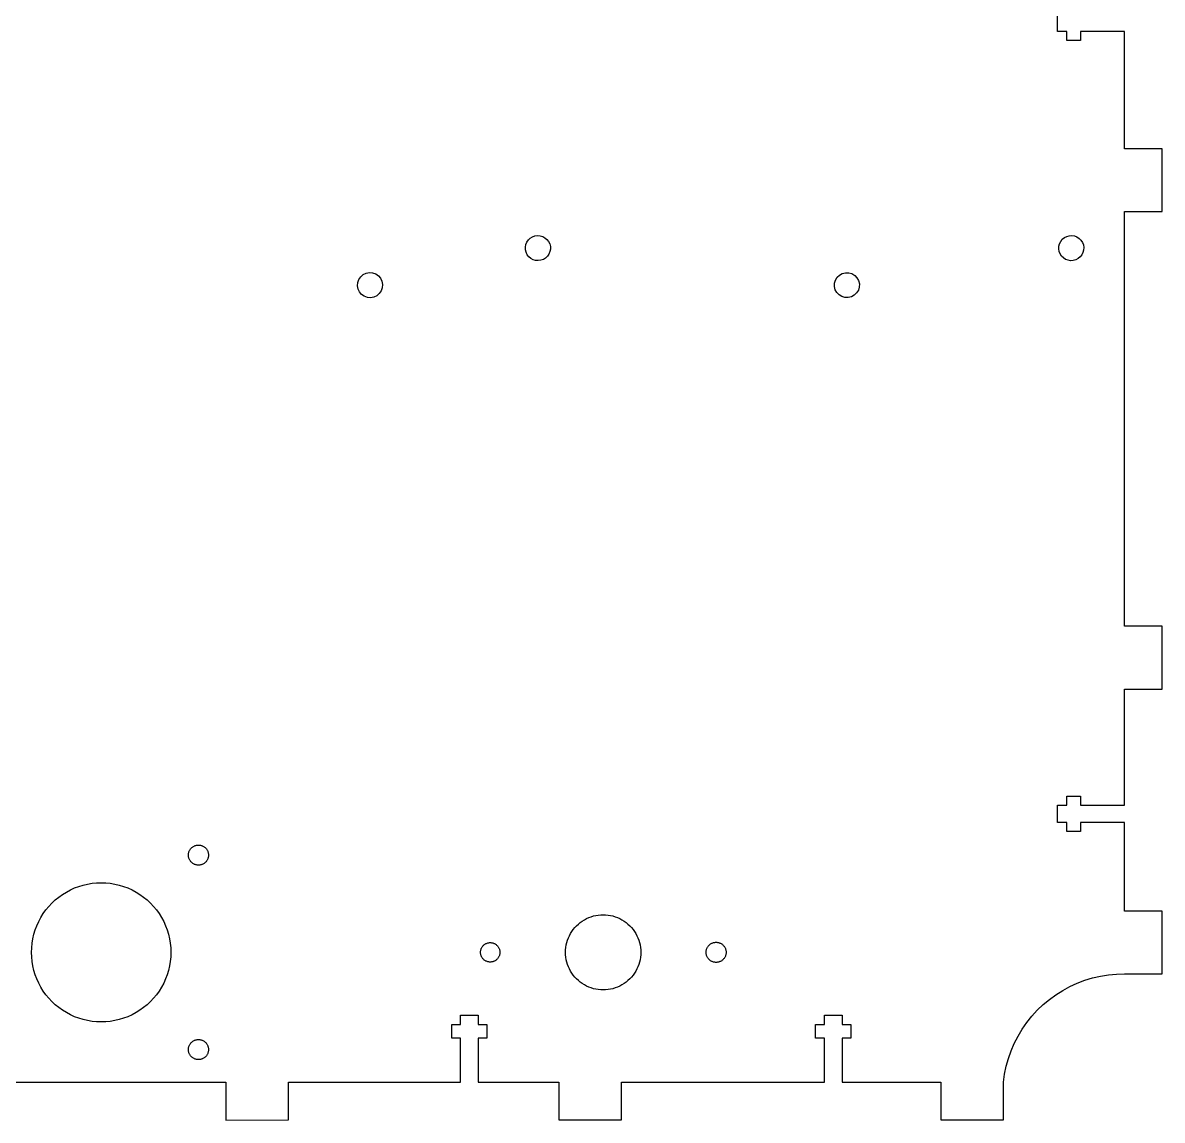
# Model space of a CAD drawing. Header units: metres. Extents: x -1 to 830, y 0 to 1551.
# Drawn here: x 643.7 to 825.3, y 20 to 194.9 of the extents above; entities that cross this region are included whole.
import ezdxf

# ---------------------------------------------------------------- set-up
doc = ezdxf.new("R2010")
doc.units = ezdxf.units.M

msp = doc.modelspace()

# ---------------------------------------------------------------- linework, layer by layer
for p, q in [((808.588, 193.502), (808.586, 196.301)), ((810.088, 193.502), (808.588, 193.502)), ((810.089, 192.102), (810.088, 193.502)), ((819.286, 193.5), (812.289, 193.501)), ((812.289, 193.501), (812.289, 192.102)), ((819.286, 174.804), (819.286, 193.5)), ((812.289, 192.102), (810.089, 192.102)), ((825.286, 174.804), (819.286, 174.804)), ((825.286, 164.804), (825.286, 174.804)), ((819.286, 98.7158), (819.286, 164.804)), ((819.286, 164.804), (825.286, 164.804)), ((723.867, 159.557), (724.026, 159.943)), ((724.026, 159.943), (724.263, 160.289)), ((724.263, 160.289), (724.565, 160.577)), ((724.565, 160.577), (724.921, 160.797)), ((724.921, 160.797), (725.315, 160.937)), ((725.315, 160.937), (725.729, 160.992)), ((725.729, 160.992), (726.146, 160.961)), ((726.146, 160.961), (726.548, 160.843)), ((726.548, 160.843), (726.915, 160.644)), ((726.915, 160.644), (727.233, 160.373)), ((727.233, 160.373), (727.489, 160.042)), ((727.489, 160.042), (727.67, 159.665)), ((808.915, 159.696), (809.104, 160.07)), ((809.104, 160.07), (809.364, 160.396)), ((809.364, 160.396), (809.688, 160.661)), ((809.688, 160.661), (810.06, 160.853)), ((810.06, 160.853), (810.463, 160.963)), ((810.463, 160.963), (810.881, 160.987)), ((810.881, 160.987), (811.294, 160.924)), ((811.294, 160.924), (811.685, 160.775)), ((811.685, 160.775), (812.037, 160.55)), ((812.037, 160.55), (812.334, 160.256)), ((812.334, 160.256), (812.563, 159.906)), ((812.563, 159.906), (812.715, 159.517)), ((723.792, 159.146), (723.867, 159.557)), ((723.804, 158.728), (723.792, 159.146)), ((723.902, 158.321), (723.804, 158.728)), ((724.083, 157.944), (723.902, 158.321)), ((727.546, 158.043), (727.31, 157.697)), ((727.705, 158.43), (727.546, 158.043)), ((727.67, 159.665), (727.769, 159.259)), ((727.78, 158.841), (727.705, 158.43)), ((727.769, 159.259), (727.78, 158.841)), ((808.789, 158.874), (808.81, 159.292)), ((808.857, 158.462), (808.789, 158.874)), ((808.81, 159.292), (808.915, 159.696)), ((809.009, 158.072), (808.857, 158.462)), ((809.238, 157.723), (809.009, 158.072)), ((812.657, 158.282), (812.469, 157.908)), ((812.763, 158.687), (812.657, 158.282)), ((812.715, 159.517), (812.783, 159.104)), ((812.783, 159.104), (812.763, 158.687)), ((724.338, 157.613), (724.083, 157.944)), ((724.657, 157.343), (724.338, 157.613)), ((725.024, 157.144), (724.657, 157.343)), ((725.426, 157.026), (725.024, 157.144)), ((725.843, 156.994), (725.426, 157.026)), ((726.257, 157.05), (725.843, 156.994)), ((726.651, 157.19), (726.257, 157.05)), ((727.007, 157.409), (726.651, 157.19)), ((727.31, 157.697), (727.007, 157.409)), ((809.535, 157.429), (809.238, 157.723)), ((809.888, 157.202), (809.535, 157.429)), ((810.278, 157.055), (809.888, 157.202)), ((810.691, 156.991), (810.278, 157.055)), ((811.109, 157.016), (810.691, 156.991)), ((811.513, 157.126), (811.109, 157.016)), ((811.884, 157.317), (811.513, 157.126)), ((812.208, 157.582), (811.884, 157.317)), ((812.469, 157.908), (812.208, 157.582)), ((697.245, 153.998), (697.541, 154.428)), ((697.541, 154.428), (697.938, 154.767)), ((697.938, 154.767), (698.409, 154.99)), ((698.409, 154.99), (698.923, 155.085)), ((698.923, 155.085), (699.443, 155.044)), ((699.443, 155.044), (699.936, 154.869)), ((699.936, 154.869), (700.365, 154.572)), ((700.365, 154.572), (700.704, 154.176)), ((773.464, 154.337), (773.84, 154.698)), ((773.84, 154.698), (774.297, 154.95)), ((774.297, 154.95), (774.804, 155.075)), ((774.804, 155.075), (775.326, 155.065)), ((775.326, 155.065), (775.827, 154.92)), ((775.827, 154.92), (776.274, 154.65)), ((776.274, 154.65), (776.637, 154.273)), ((697.028, 152.985), (697.07, 153.506)), ((697.123, 152.472), (697.028, 152.985)), ((697.07, 153.506), (697.245, 153.998)), ((700.704, 154.176), (700.929, 153.704)), ((700.981, 152.67), (700.807, 152.178)), ((700.929, 153.704), (701.023, 153.19)), ((701.023, 153.19), (700.981, 152.67)), ((773.038, 152.866), (773.049, 153.388)), ((773.163, 152.359), (773.038, 152.866)), ((773.049, 153.388), (773.193, 153.89)), ((773.193, 153.89), (773.464, 154.337)), ((776.637, 154.273), (776.889, 153.816)), ((777.003, 152.787), (776.858, 152.286)), ((776.889, 153.816), (777.014, 153.31)), ((777.014, 153.31), (777.003, 152.787)), ((697.348, 152), (697.123, 152.472)), ((697.686, 151.603), (697.348, 152)), ((698.116, 151.307), (697.686, 151.603)), ((698.608, 151.132), (698.116, 151.307)), ((699.128, 151.091), (698.608, 151.132)), ((699.642, 151.186), (699.128, 151.091)), ((700.113, 151.409), (699.642, 151.186)), ((700.511, 151.748), (700.113, 151.409)), ((700.807, 152.178), (700.511, 151.748)), ((773.415, 151.902), (773.163, 152.359)), ((773.777, 151.525), (773.415, 151.902)), ((774.224, 151.256), (773.777, 151.525)), ((774.726, 151.11), (774.224, 151.256)), ((775.247, 151.101), (774.726, 151.11)), ((775.754, 151.226), (775.247, 151.101)), ((776.212, 151.478), (775.754, 151.226)), ((776.588, 151.839), (776.212, 151.478)), ((776.858, 152.286), (776.588, 151.839)), ((825.286, 98.7158), (819.286, 98.7158)), ((825.286, 88.7158), (825.286, 98.7158)), ((819.286, 70.2393), (819.286, 88.7158)), ((819.286, 88.7158), (825.286, 88.7158)), ((810.086, 70.2393), (810.085, 71.6396)), ((810.085, 71.6396), (812.286, 71.6396)), ((812.286, 71.6396), (812.286, 70.2393)), ((808.586, 70.2383), (810.086, 70.2393)), ((808.588, 67.4395), (808.586, 70.2383)), ((812.286, 70.2393), (819.286, 70.2393)), ((810.088, 67.4404), (808.588, 67.4395)), ((810.089, 66.0391), (810.088, 67.4404)), ((819.286, 67.4385), (812.289, 67.4395)), ((812.289, 67.4395), (812.289, 66.0391)), ((819.286, 53.332), (819.286, 67.4385)), ((812.289, 66.0391), (810.089, 66.0391)), ((670.712, 63.5293), (670.797, 63.5908)), ((670.797, 63.5908), (670.886, 63.6455)), ((670.886, 63.6455), (670.979, 63.6953)), ((670.979, 63.6953), (671.074, 63.7383)), ((671.074, 63.7383), (671.172, 63.7754)), ((671.172, 63.7754), (671.272, 63.8057)), ((671.272, 63.8057), (671.374, 63.8291)), ((671.374, 63.8291), (671.478, 63.8467)), ((671.478, 63.8467), (671.581, 63.8564)), ((671.581, 63.8564), (671.687, 63.8604)), ((671.687, 63.8604), (671.791, 63.8564)), ((671.791, 63.8564), (671.895, 63.8467)), ((671.895, 63.8467), (671.998, 63.8291)), ((671.998, 63.8291), (672.101, 63.8057)), ((672.101, 63.8057), (672.2, 63.7754)), ((672.2, 63.7754), (672.299, 63.7383)), ((672.299, 63.7383), (672.394, 63.6953)), ((672.394, 63.6953), (672.486, 63.6455)), ((672.486, 63.6455), (672.575, 63.5908)), ((672.575, 63.5908), (672.66, 63.5293)), ((670.086, 62.2598), (670.09, 62.3652)), ((670.09, 62.1553), (670.086, 62.2598)), ((670.09, 62.3652), (670.1, 62.4688)), ((670.1, 62.0508), (670.09, 62.1553)), ((670.1, 62.4688), (670.117, 62.5723)), ((670.117, 61.9482), (670.1, 62.0508)), ((670.117, 62.5723), (670.141, 62.6738)), ((670.141, 61.8457), (670.117, 61.9482)), ((670.141, 62.6738), (670.171, 62.7744)), ((670.171, 61.7461), (670.141, 61.8457)), ((670.171, 62.7744), (670.208, 62.8721)), ((670.208, 61.6475), (670.171, 61.7461)), ((670.208, 62.8721), (670.251, 62.9678)), ((670.251, 62.9678), (670.301, 63.0605)), ((670.301, 63.0605), (670.355, 63.1494)), ((670.355, 63.1494), (670.417, 63.2344)), ((670.417, 63.2344), (670.483, 63.3154)), ((670.483, 63.3154), (670.555, 63.3916)), ((670.555, 63.3916), (670.631, 63.4629)), ((670.631, 63.4629), (670.712, 63.5293)), ((672.66, 63.5293), (672.741, 63.4629)), ((672.741, 63.4629), (672.817, 63.3916)), ((672.817, 63.3916), (672.889, 63.3154)), ((672.889, 63.3154), (672.955, 63.2344)), ((672.955, 63.2344), (673.017, 63.1494)), ((673.017, 63.1494), (673.071, 63.0605)), ((673.071, 63.0605), (673.121, 62.9678)), ((673.121, 62.9678), (673.164, 62.8721)), ((673.164, 62.8721), (673.201, 62.7744)), ((673.201, 61.7461), (673.164, 61.6475)), ((673.201, 62.7744), (673.231, 62.6738)), ((673.231, 61.8457), (673.201, 61.7461)), ((673.231, 62.6738), (673.256, 62.5723)), ((673.256, 61.9482), (673.231, 61.8457)), ((673.256, 62.5723), (673.272, 62.4688)), ((673.272, 62.0508), (673.256, 61.9482)), ((673.272, 62.4688), (673.282, 62.3652)), ((673.282, 62.1553), (673.272, 62.0508)), ((673.282, 62.3652), (673.286, 62.2598)), ((673.286, 62.2598), (673.282, 62.1553)), ((670.251, 61.5527), (670.208, 61.6475)), ((670.301, 61.46), (670.251, 61.5527)), ((670.355, 61.3711), (670.301, 61.46)), ((670.417, 61.2861), (670.355, 61.3711)), ((670.483, 61.2051), (670.417, 61.2861)), ((670.555, 61.1289), (670.483, 61.2051)), ((670.631, 61.0576), (670.555, 61.1289)), ((670.712, 60.9912), (670.631, 61.0576)), ((670.797, 60.9297), (670.712, 60.9912)), ((670.886, 60.874), (670.797, 60.9297)), ((670.979, 60.8252), (670.886, 60.874)), ((671.074, 60.7822), (670.979, 60.8252)), ((671.172, 60.7451), (671.074, 60.7822)), ((671.272, 60.7148), (671.172, 60.7451)), ((671.374, 60.6904), (671.272, 60.7148)), ((671.478, 60.6738), (671.374, 60.6904)), ((671.581, 60.6631), (671.478, 60.6738)), ((671.687, 60.6602), (671.581, 60.6631)), ((671.791, 60.6631), (671.687, 60.6602)), ((671.895, 60.6738), (671.791, 60.6631)), ((671.998, 60.6904), (671.895, 60.6738)), ((672.101, 60.7148), (671.998, 60.6904)), ((672.2, 60.7451), (672.101, 60.7148)), ((672.299, 60.7822), (672.2, 60.7451)), ((672.394, 60.8252), (672.299, 60.7822)), ((672.486, 60.874), (672.394, 60.8252)), ((672.575, 60.9297), (672.486, 60.874)), ((672.66, 60.9912), (672.575, 60.9297)), ((672.741, 61.0576), (672.66, 60.9912)), ((672.817, 61.1289), (672.741, 61.0576)), ((672.889, 61.2051), (672.817, 61.1289)), ((672.955, 61.2861), (672.889, 61.2051)), ((673.017, 61.3711), (672.955, 61.2861)), ((673.071, 61.46), (673.017, 61.3711)), ((673.121, 61.5527), (673.071, 61.46)), ((673.164, 61.6475), (673.121, 61.5527)), ((650.02, 55.9893), (650.636, 56.373)), ((650.636, 56.373), (651.276, 56.7158)), ((651.276, 56.7158), (651.938, 57.0156)), ((651.938, 57.0156), (652.618, 57.2715)), ((652.618, 57.2715), (653.313, 57.4814)), ((653.313, 57.4814), (654.021, 57.6465)), ((654.021, 57.6465), (654.737, 57.7656)), ((654.737, 57.7656), (655.46, 57.8359)), ((655.46, 57.8359), (656.187, 57.8604)), ((656.187, 57.8604), (656.912, 57.8359)), ((656.912, 57.8359), (657.635, 57.7656)), ((657.635, 57.7656), (658.352, 57.6465)), ((658.352, 57.6465), (659.059, 57.4814)), ((659.059, 57.4814), (659.754, 57.2715)), ((659.754, 57.2715), (660.434, 57.0156)), ((660.434, 57.0156), (661.096, 56.7158)), ((661.096, 56.7158), (661.736, 56.373)), ((661.736, 56.373), (662.353, 55.9893)), ((647.841, 54.0791), (648.337, 54.6094)), ((648.337, 54.6094), (648.867, 55.1055)), ((648.867, 55.1055), (649.429, 55.5664)), ((649.429, 55.5664), (650.02, 55.9893)), ((662.353, 55.9893), (662.943, 55.5664)), ((662.943, 55.5664), (663.505, 55.1055)), ((663.505, 55.1055), (664.035, 54.6094)), ((664.035, 54.6094), (664.531, 54.0791)), ((646.573, 52.3105), (646.957, 52.9268)), ((646.957, 52.9268), (647.38, 53.5176)), ((647.38, 53.5176), (647.841, 54.0791)), ((664.531, 54.0791), (664.992, 53.5176)), ((664.992, 53.5176), (665.415, 52.9268)), ((665.415, 52.9268), (665.799, 52.3105)), ((735.016, 52.6445), (735.403, 52.709)), ((735.403, 52.709), (735.794, 52.7471)), ((735.794, 52.7471), (736.187, 52.7598)), ((736.187, 52.7598), (736.578, 52.7471)), ((736.578, 52.7471), (736.97, 52.709)), ((736.97, 52.709), (737.356, 52.6445)), ((825.286, 53.332), (819.286, 53.332)), ((825.286, 43.332), (825.286, 53.332)), ((645.675, 50.3281), (645.931, 51.0078)), ((645.931, 51.0078), (646.23, 51.6699)), ((646.23, 51.6699), (646.573, 52.3105)), ((665.799, 52.3105), (666.142, 51.6699)), ((666.142, 51.6699), (666.441, 51.0078)), ((666.441, 51.0078), (666.697, 50.3281)), ((731.675, 50.7158), (731.943, 51.0029)), ((731.943, 51.0029), (732.23, 51.2715)), ((732.23, 51.2715), (732.533, 51.5205)), ((732.533, 51.5205), (732.853, 51.749)), ((732.853, 51.749), (733.187, 51.9561)), ((733.187, 51.9561), (733.532, 52.1416)), ((733.532, 52.1416), (733.89, 52.3037)), ((733.89, 52.3037), (734.258, 52.4414)), ((734.258, 52.4414), (734.633, 52.5557)), ((734.633, 52.5557), (735.016, 52.6445)), ((737.356, 52.6445), (737.739, 52.5557)), ((737.739, 52.5557), (738.115, 52.4414)), ((738.115, 52.4414), (738.482, 52.3037)), ((738.482, 52.3037), (738.84, 52.1416)), ((738.84, 52.1416), (739.187, 51.9561)), ((739.187, 51.9561), (739.52, 51.749)), ((739.52, 51.749), (739.839, 51.5205)), ((739.839, 51.5205), (740.143, 51.2715)), ((740.143, 51.2715), (740.429, 51.0029)), ((740.429, 51.0029), (740.697, 50.7158)), ((645.3, 48.9258), (645.464, 49.6328)), ((645.464, 49.6328), (645.675, 50.3281)), ((666.697, 50.3281), (666.908, 49.6328)), ((666.908, 49.6328), (667.073, 48.9258)), ((730.505, 48.6885), (730.643, 49.0566)), ((730.643, 49.0566), (730.805, 49.4141)), ((730.805, 49.4141), (730.99, 49.7598)), ((730.99, 49.7598), (731.197, 50.0938)), ((731.197, 50.0938), (731.426, 50.4131)), ((731.426, 50.4131), (731.675, 50.7158)), ((740.697, 50.7158), (740.946, 50.4131)), ((740.946, 50.4131), (741.175, 50.0938)), ((741.175, 50.0938), (741.382, 49.7598)), ((741.382, 49.7598), (741.567, 49.4141)), ((741.567, 49.4141), (741.729, 49.0566)), ((741.729, 49.0566), (741.868, 48.6885)), ((645.086, 46.7598), (645.11, 47.4863)), ((645.11, 47.4863), (645.181, 48.209)), ((645.181, 48.209), (645.3, 48.9258)), ((667.073, 48.9258), (667.191, 48.209)), ((667.191, 48.209), (667.263, 47.4863)), ((667.263, 47.4863), (667.286, 46.7598)), ((716.688, 47.1611), (716.719, 47.2588)), ((716.719, 47.2588), (716.754, 47.3535)), ((716.754, 47.3535), (716.796, 47.4453)), ((716.796, 47.4453), (716.844, 47.5352)), ((716.844, 47.5352), (716.897, 47.6211)), ((716.897, 47.6211), (716.956, 47.7041)), ((716.956, 47.7041), (717.021, 47.7822)), ((717.021, 47.7822), (717.09, 47.8564)), ((717.09, 47.8564), (717.164, 47.9258)), ((717.164, 47.9258), (717.242, 47.9902)), ((717.242, 47.9902), (717.325, 48.0488)), ((717.325, 48.0488), (717.411, 48.1025)), ((717.411, 48.1025), (717.501, 48.1504)), ((717.501, 48.1504), (717.593, 48.1924)), ((717.593, 48.1924), (717.688, 48.2275)), ((717.688, 48.2275), (717.785, 48.2568)), ((717.785, 48.2568), (717.884, 48.2803)), ((717.884, 48.2803), (717.983, 48.2969)), ((717.983, 48.2969), (718.085, 48.3066)), ((718.085, 48.3066), (718.187, 48.3105)), ((718.187, 48.3105), (718.287, 48.3066)), ((718.287, 48.3066), (718.389, 48.2969)), ((718.389, 48.2969), (718.488, 48.2803)), ((718.488, 48.2803), (718.587, 48.2568)), ((718.587, 48.2568), (718.685, 48.2275)), ((718.685, 48.2275), (718.779, 48.1924)), ((718.779, 48.1924), (718.872, 48.1504)), ((718.872, 48.1504), (718.961, 48.1025)), ((718.961, 48.1025), (719.047, 48.0488)), ((719.047, 48.0488), (719.13, 47.9902)), ((719.13, 47.9902), (719.208, 47.9258)), ((719.208, 47.9258), (719.282, 47.8564)), ((719.282, 47.8564), (719.352, 47.7822)), ((719.352, 47.7822), (719.416, 47.7041)), ((719.416, 47.7041), (719.475, 47.6211)), ((719.475, 47.6211), (719.528, 47.5352)), ((719.528, 47.5352), (719.576, 47.4453)), ((719.576, 47.4453), (719.618, 47.3535)), ((719.618, 47.3535), (719.654, 47.2588)), ((719.654, 47.2588), (719.684, 47.1611)), ((730.199, 47.1523), (730.237, 47.543)), ((730.237, 47.543), (730.302, 47.9307)), ((730.302, 47.9307), (730.391, 48.3135)), ((730.391, 48.3135), (730.505, 48.6885)), ((741.868, 48.6885), (741.981, 48.3135)), ((741.981, 48.3135), (742.071, 47.9307)), ((742.071, 47.9307), (742.135, 47.543)), ((742.135, 47.543), (742.173, 47.1523)), ((752.641, 47.1738), (752.671, 47.2744)), ((752.671, 47.2744), (752.708, 47.3721)), ((752.708, 47.3721), (752.751, 47.4678)), ((752.751, 47.4678), (752.801, 47.5605)), ((752.801, 47.5605), (752.855, 47.6494)), ((752.855, 47.6494), (752.917, 47.7344)), ((752.917, 47.7344), (752.983, 47.8154)), ((752.983, 47.8154), (753.055, 47.8916)), ((753.055, 47.8916), (753.131, 47.9629)), ((753.131, 47.9629), (753.212, 48.0293)), ((753.212, 48.0293), (753.297, 48.0908)), ((753.297, 48.0908), (753.386, 48.1455)), ((753.386, 48.1455), (753.479, 48.1953)), ((753.479, 48.1953), (753.574, 48.2383)), ((753.574, 48.2383), (753.672, 48.2754)), ((753.672, 48.2754), (753.772, 48.3057)), ((753.772, 48.3057), (753.874, 48.3291)), ((753.874, 48.3291), (753.978, 48.3467)), ((753.978, 48.3467), (754.081, 48.3564)), ((754.081, 48.3564), (754.187, 48.3604)), ((754.187, 48.3604), (754.291, 48.3564)), ((754.291, 48.3564), (754.395, 48.3467)), ((754.395, 48.3467), (754.498, 48.3291)), ((754.498, 48.3291), (754.601, 48.3057)), ((754.601, 48.3057), (754.7, 48.2754)), ((754.7, 48.2754), (754.799, 48.2383)), ((754.799, 48.2383), (754.894, 48.1953)), ((754.894, 48.1953), (754.986, 48.1455)), ((754.986, 48.1455), (755.075, 48.0908)), ((755.075, 48.0908), (755.16, 48.0293)), ((755.16, 48.0293), (755.241, 47.9629)), ((755.241, 47.9629), (755.317, 47.8916)), ((755.317, 47.8916), (755.389, 47.8154)), ((755.389, 47.8154), (755.455, 47.7344)), ((755.455, 47.7344), (755.517, 47.6494)), ((755.517, 47.6494), (755.571, 47.5605)), ((755.571, 47.5605), (755.621, 47.4678)), ((755.621, 47.4678), (755.664, 47.3721)), ((755.664, 47.3721), (755.701, 47.2744)), ((755.701, 47.2744), (755.731, 47.1738)), ((645.11, 46.0342), (645.086, 46.7598)), ((645.181, 45.3115), (645.11, 46.0342)), ((667.263, 46.0342), (667.191, 45.3115)), ((667.286, 46.7598), (667.263, 46.0342)), ((716.636, 46.7598), (716.64, 46.8613)), ((716.64, 46.6592), (716.636, 46.7598)), ((716.64, 46.8613), (716.649, 46.9629)), ((716.649, 46.5576), (716.64, 46.6592)), ((716.649, 46.9629), (716.666, 47.0625)), ((716.666, 46.458), (716.649, 46.5576)), ((716.666, 47.0625), (716.688, 47.1611)), ((716.688, 46.3594), (716.666, 46.458)), ((716.719, 46.2617), (716.688, 46.3594)), ((716.754, 46.167), (716.719, 46.2617)), ((716.796, 46.0742), (716.754, 46.167)), ((716.844, 45.9854), (716.796, 46.0742)), ((716.897, 45.8994), (716.844, 45.9854)), ((716.956, 45.8164), (716.897, 45.8994)), ((717.021, 45.7383), (716.956, 45.8164)), ((717.09, 45.6641), (717.021, 45.7383)), ((717.164, 45.5947), (717.09, 45.6641)), ((717.242, 45.5303), (717.164, 45.5947)), ((717.325, 45.4717), (717.242, 45.5303)), ((717.411, 45.418), (717.325, 45.4717)), ((717.501, 45.3701), (717.411, 45.418)), ((718.961, 45.418), (718.872, 45.3701)), ((719.047, 45.4717), (718.961, 45.418)), ((719.13, 45.5303), (719.047, 45.4717)), ((719.208, 45.5947), (719.13, 45.5303)), ((719.282, 45.6641), (719.208, 45.5947)), ((719.352, 45.7383), (719.282, 45.6641)), ((719.416, 45.8164), (719.352, 45.7383)), ((719.475, 45.8994), (719.416, 45.8164)), ((719.528, 45.9854), (719.475, 45.8994)), ((719.576, 46.0742), (719.528, 45.9854)), ((719.618, 46.167), (719.576, 46.0742)), ((719.654, 46.2617), (719.618, 46.167)), ((719.684, 46.3594), (719.654, 46.2617)), ((719.684, 47.1611), (719.706, 47.0625)), ((719.706, 46.458), (719.684, 46.3594)), ((719.706, 47.0625), (719.723, 46.9629)), ((719.723, 46.5576), (719.706, 46.458)), ((719.723, 46.9629), (719.732, 46.8613)), ((719.732, 46.6592), (719.723, 46.5576)), ((719.732, 46.8613), (719.736, 46.7598)), ((719.736, 46.7598), (719.732, 46.6592)), ((730.187, 46.7598), (730.199, 47.1523)), ((730.199, 46.3682), (730.187, 46.7598)), ((730.237, 45.9766), (730.199, 46.3682)), ((730.302, 45.5898), (730.237, 45.9766)), ((730.391, 45.207), (730.302, 45.5898)), ((742.071, 45.5898), (741.981, 45.207)), ((742.135, 45.9766), (742.071, 45.5898)), ((742.173, 46.3682), (742.135, 45.9766)), ((742.173, 47.1523), (742.187, 46.7598)), ((742.187, 46.7598), (742.173, 46.3682)), ((752.586, 46.7598), (752.59, 46.8652)), ((752.59, 46.6553), (752.586, 46.7598)), ((752.59, 46.8652), (752.6, 46.9688)), ((752.6, 46.5508), (752.59, 46.6553)), ((752.6, 46.9688), (752.617, 47.0723)), ((752.617, 46.4482), (752.6, 46.5508)), ((752.617, 47.0723), (752.641, 47.1738)), ((752.641, 46.3457), (752.617, 46.4482)), ((752.671, 46.2461), (752.641, 46.3457)), ((752.708, 46.1475), (752.671, 46.2461)), ((752.751, 46.0527), (752.708, 46.1475)), ((752.801, 45.96), (752.751, 46.0527)), ((752.855, 45.8711), (752.801, 45.96)), ((752.917, 45.7861), (752.855, 45.8711)), ((752.983, 45.7051), (752.917, 45.7861)), ((753.055, 45.6289), (752.983, 45.7051)), ((753.131, 45.5576), (753.055, 45.6289)), ((753.212, 45.4912), (753.131, 45.5576)), ((753.297, 45.4297), (753.212, 45.4912)), ((753.386, 45.374), (753.297, 45.4297)), ((755.075, 45.4297), (754.986, 45.374)), ((755.16, 45.4912), (755.075, 45.4297)), ((755.241, 45.5576), (755.16, 45.4912)), ((755.317, 45.6289), (755.241, 45.5576)), ((755.389, 45.7051), (755.317, 45.6289)), ((755.455, 45.7861), (755.389, 45.7051)), ((755.517, 45.8711), (755.455, 45.7861)), ((755.571, 45.96), (755.517, 45.8711)), ((755.621, 46.0527), (755.571, 45.96)), ((755.664, 46.1475), (755.621, 46.0527)), ((755.701, 46.2461), (755.664, 46.1475)), ((755.731, 46.3457), (755.701, 46.2461)), ((755.731, 47.1738), (755.756, 47.0723)), ((755.756, 46.4482), (755.731, 46.3457)), ((755.756, 47.0723), (755.772, 46.9688)), ((755.772, 46.5508), (755.756, 46.4482)), ((755.772, 46.9688), (755.782, 46.8652)), ((755.782, 46.6553), (755.772, 46.5508)), ((755.782, 46.8652), (755.786, 46.7598)), ((755.786, 46.7598), (755.782, 46.6553)), ((645.3, 44.5947), (645.181, 45.3115)), ((645.464, 43.8877), (645.3, 44.5947)), ((645.675, 43.1924), (645.464, 43.8877)), ((666.908, 43.8877), (666.697, 43.1924)), ((667.073, 44.5947), (666.908, 43.8877)), ((667.191, 45.3115), (667.073, 44.5947)), ((717.593, 45.3281), (717.501, 45.3701)), ((717.688, 45.292), (717.593, 45.3281)), ((717.785, 45.2627), (717.688, 45.292)), ((717.884, 45.2402), (717.785, 45.2627)), ((717.983, 45.2236), (717.884, 45.2402)), ((718.085, 45.2139), (717.983, 45.2236)), ((718.187, 45.21), (718.085, 45.2139)), ((718.287, 45.2139), (718.187, 45.21)), ((718.389, 45.2236), (718.287, 45.2139)), ((718.488, 45.2402), (718.389, 45.2236)), ((718.587, 45.2627), (718.488, 45.2402)), ((718.685, 45.292), (718.587, 45.2627)), ((718.779, 45.3281), (718.685, 45.292)), ((718.872, 45.3701), (718.779, 45.3281)), ((730.505, 44.8311), (730.391, 45.207)), ((730.643, 44.4639), (730.505, 44.8311)), ((730.805, 44.1064), (730.643, 44.4639)), ((730.99, 43.7598), (730.805, 44.1064)), ((731.197, 43.4268), (730.99, 43.7598)), ((741.382, 43.7598), (741.175, 43.4268)), ((741.567, 44.1064), (741.382, 43.7598)), ((741.729, 44.4639), (741.567, 44.1064)), ((741.868, 44.8311), (741.729, 44.4639)), ((741.981, 45.207), (741.868, 44.8311)), ((753.479, 45.3252), (753.386, 45.374)), ((753.574, 45.2822), (753.479, 45.3252)), ((753.672, 45.2451), (753.574, 45.2822)), ((753.772, 45.2148), (753.672, 45.2451)), ((753.874, 45.1904), (753.772, 45.2148)), ((753.978, 45.1738), (753.874, 45.1904)), ((754.081, 45.1631), (753.978, 45.1738)), ((754.187, 45.1602), (754.081, 45.1631)), ((754.291, 45.1631), (754.187, 45.1602)), ((754.395, 45.1738), (754.291, 45.1631)), ((754.498, 45.1904), (754.395, 45.1738)), ((754.601, 45.2148), (754.498, 45.1904)), ((754.7, 45.2451), (754.601, 45.2148)), ((754.799, 45.2822), (754.7, 45.2451)), ((754.894, 45.3252), (754.799, 45.2822)), ((754.986, 45.374), (754.894, 45.3252)), ((645.931, 42.5127), (645.675, 43.1924)), ((646.23, 41.8506), (645.931, 42.5127)), ((646.573, 41.21), (646.23, 41.8506)), ((666.142, 41.8506), (665.799, 41.21)), ((666.441, 42.5127), (666.142, 41.8506)), ((666.697, 43.1924), (666.441, 42.5127)), ((731.426, 43.1074), (731.197, 43.4268)), ((731.675, 42.8037), (731.426, 43.1074)), ((731.943, 42.5176), (731.675, 42.8037)), ((732.23, 42.249), (731.943, 42.5176)), ((732.533, 42), (732.23, 42.249)), ((732.853, 41.7715), (732.533, 42)), ((733.187, 41.5635), (732.853, 41.7715)), ((739.52, 41.7715), (739.187, 41.5635)), ((739.839, 42), (739.52, 41.7715)), ((740.143, 42.249), (739.839, 42)), ((740.429, 42.5176), (740.143, 42.249)), ((740.697, 42.8037), (740.429, 42.5176)), ((740.946, 43.1074), (740.697, 42.8037)), ((741.175, 43.4268), (740.946, 43.1074)), ((810.565, 41.3135), (811.739, 41.8496)), ((811.739, 41.8496), (812.946, 42.3057)), ((812.946, 42.3057), (814.181, 42.6807)), ((814.181, 42.6807), (815.438, 42.9717)), ((815.438, 42.9717), (816.712, 43.1777)), ((816.712, 43.1777), (817.996, 43.2979)), ((817.996, 43.2979), (819.286, 43.332)), ((819.286, 43.332), (825.286, 43.332)), ((646.957, 40.5938), (646.573, 41.21)), ((647.38, 40.0029), (646.957, 40.5938)), ((647.841, 39.4414), (647.38, 40.0029)), ((664.992, 40.0029), (664.531, 39.4414)), ((665.415, 40.5938), (664.992, 40.0029)), ((665.799, 41.21), (665.415, 40.5938)), ((733.532, 41.3789), (733.187, 41.5635)), ((733.89, 41.2168), (733.532, 41.3789)), ((734.258, 41.0781), (733.89, 41.2168)), ((734.633, 40.9648), (734.258, 41.0781)), ((735.016, 40.875), (734.633, 40.9648)), ((735.403, 40.8115), (735.016, 40.875)), ((735.794, 40.7734), (735.403, 40.8115)), ((736.187, 40.7598), (735.794, 40.7734)), ((736.578, 40.7734), (736.187, 40.7598)), ((736.97, 40.8115), (736.578, 40.7734)), ((737.356, 40.875), (736.97, 40.8115)), ((737.739, 40.9648), (737.356, 40.875)), ((738.115, 41.0781), (737.739, 40.9648)), ((738.482, 41.2168), (738.115, 41.0781)), ((738.84, 41.3789), (738.482, 41.2168)), ((739.187, 41.5635), (738.84, 41.3789)), ((807.297, 39.252), (808.339, 40.0117)), ((808.339, 40.0117), (809.431, 40.7002)), ((809.431, 40.7002), (810.565, 41.3135)), ((648.337, 38.9111), (647.841, 39.4414)), ((648.867, 38.415), (648.337, 38.9111)), ((649.429, 37.9541), (648.867, 38.415)), ((663.505, 38.415), (662.943, 37.9541)), ((664.035, 38.9111), (663.505, 38.415)), ((664.531, 39.4414), (664.035, 38.9111)), ((805.375, 37.5312), (806.307, 38.4238)), ((806.307, 38.4238), (807.297, 39.252)), ((650.02, 37.5312), (649.429, 37.9541)), ((650.636, 37.1475), (650.02, 37.5312)), ((651.276, 36.8047), (650.636, 37.1475)), ((651.938, 36.5049), (651.276, 36.8047)), ((652.618, 36.249), (651.938, 36.5049)), ((660.434, 36.5049), (659.754, 36.249)), ((661.096, 36.8047), (660.434, 36.5049)), ((661.736, 37.1475), (661.096, 36.8047)), ((662.353, 37.5312), (661.736, 37.1475)), ((662.943, 37.9541), (662.353, 37.5312)), ((713.452, 36.7637), (716.252, 36.7646)), ((713.453, 35.2637), (713.452, 36.7637)), ((716.252, 36.7646), (716.253, 35.2646)), ((771.452, 36.7637), (774.252, 36.7656)), ((771.453, 35.2637), (771.452, 36.7637)), ((774.252, 36.7656), (774.253, 35.2656)), ((803.7, 35.5703), (804.505, 36.5791)), ((804.505, 36.5791), (805.375, 37.5312)), ((653.313, 36.0381), (652.618, 36.249)), ((654.021, 35.873), (653.313, 36.0381)), ((654.737, 35.7549), (654.021, 35.873)), ((655.46, 35.6836), (654.737, 35.7549)), ((656.187, 35.6602), (655.46, 35.6836)), ((656.912, 35.6836), (656.187, 35.6602)), ((657.635, 35.7549), (656.912, 35.6836)), ((658.352, 35.873), (657.635, 35.7549)), ((659.059, 36.0381), (658.352, 35.873)), ((659.754, 36.249), (659.059, 36.0381)), ((712.053, 35.2627), (713.453, 35.2637)), ((712.053, 33.0625), (712.053, 35.2627)), ((716.253, 35.2646), (717.652, 35.2656)), ((717.652, 35.2656), (717.652, 33.0645)), ((770.053, 35.2627), (771.453, 35.2637)), ((770.053, 33.0625), (770.053, 35.2627)), ((774.253, 35.2656), (775.652, 35.2656)), ((775.652, 35.2656), (775.652, 33.0654)), ((802.303, 33.4023), (802.965, 34.5098)), ((802.965, 34.5098), (803.7, 35.5703)), ((670.886, 32.6455), (670.979, 32.6953)), ((670.979, 32.6953), (671.074, 32.7383)), ((671.074, 32.7383), (671.172, 32.7754)), ((671.172, 32.7754), (671.272, 32.8057)), ((671.272, 32.8057), (671.374, 32.8291)), ((671.374, 32.8291), (671.478, 32.8467)), ((671.478, 32.8467), (671.581, 32.8564)), ((671.581, 32.8564), (671.687, 32.8604)), ((671.687, 32.8604), (671.791, 32.8564)), ((671.791, 32.8564), (671.895, 32.8467)), ((671.895, 32.8467), (671.998, 32.8291)), ((671.998, 32.8291), (672.101, 32.8057)), ((672.101, 32.8057), (672.2, 32.7754)), ((672.2, 32.7754), (672.299, 32.7383)), ((672.299, 32.7383), (672.394, 32.6953)), ((672.394, 32.6953), (672.486, 32.6455)), ((713.452, 33.0625), (712.053, 33.0625)), ((713.451, 26.0645), (713.452, 33.0625)), ((717.652, 33.0645), (716.252, 33.0645)), ((716.252, 33.0645), (716.252, 26.0645)), ((771.452, 33.0625), (770.053, 33.0625)), ((771.451, 26.0654), (771.452, 33.0625)), ((775.652, 33.0654), (774.252, 33.0654)), ((774.252, 33.0654), (774.252, 26.0654)), ((801.717, 32.2529), (802.303, 33.4023)), ((670.086, 31.2598), (670.09, 31.3652)), ((670.09, 31.1553), (670.086, 31.2598)), ((670.09, 31.3652), (670.1, 31.4688)), ((670.1, 31.0508), (670.09, 31.1553)), ((670.1, 31.4688), (670.117, 31.5723)), ((670.117, 30.9482), (670.1, 31.0508)), ((670.117, 31.5723), (670.141, 31.6738)), ((670.141, 30.8457), (670.117, 30.9482)), ((670.141, 31.6738), (670.171, 31.7744)), ((670.171, 31.7744), (670.208, 31.8721)), ((670.208, 31.8721), (670.251, 31.9678)), ((670.251, 31.9678), (670.301, 32.0605)), ((670.301, 32.0605), (670.355, 32.1494)), ((670.355, 32.1494), (670.417, 32.2344)), ((670.417, 32.2344), (670.483, 32.3154)), ((670.483, 32.3154), (670.555, 32.3916)), ((670.555, 32.3916), (670.631, 32.4629)), ((670.631, 32.4629), (670.712, 32.5293)), ((670.712, 32.5293), (670.797, 32.5908)), ((670.797, 32.5908), (670.886, 32.6455)), ((672.486, 32.6455), (672.575, 32.5908)), ((672.575, 32.5908), (672.66, 32.5293)), ((672.66, 32.5293), (672.741, 32.4629)), ((672.741, 32.4629), (672.817, 32.3916)), ((672.817, 32.3916), (672.889, 32.3154)), ((672.889, 32.3154), (672.955, 32.2344)), ((672.955, 32.2344), (673.017, 32.1494)), ((673.017, 32.1494), (673.071, 32.0605)), ((673.071, 32.0605), (673.121, 31.9678)), ((673.121, 31.9678), (673.164, 31.8721)), ((673.164, 31.8721), (673.201, 31.7744)), ((673.201, 31.7744), (673.231, 31.6738)), ((673.231, 31.6738), (673.256, 31.5723)), ((673.256, 30.9482), (673.231, 30.8457)), ((673.256, 31.5723), (673.272, 31.4688)), ((673.272, 31.0508), (673.256, 30.9482)), ((673.272, 31.4688), (673.282, 31.3652)), ((673.282, 31.1553), (673.272, 31.0508)), ((673.282, 31.3652), (673.286, 31.2598)), ((673.286, 31.2598), (673.282, 31.1553)), ((800.78, 29.8496), (801.208, 31.0674)), ((801.208, 31.0674), (801.717, 32.2529)), ((670.171, 30.7461), (670.141, 30.8457)), ((670.208, 30.6475), (670.171, 30.7461)), ((670.251, 30.5527), (670.208, 30.6475)), ((670.301, 30.46), (670.251, 30.5527)), ((670.355, 30.3711), (670.301, 30.46)), ((670.417, 30.2861), (670.355, 30.3711)), ((670.483, 30.2051), (670.417, 30.2861)), ((670.555, 30.1289), (670.483, 30.2051)), ((670.631, 30.0576), (670.555, 30.1289)), ((670.712, 29.9912), (670.631, 30.0576)), ((670.797, 29.9297), (670.712, 29.9912)), ((670.886, 29.874), (670.797, 29.9297)), ((670.979, 29.8252), (670.886, 29.874)), ((671.074, 29.7822), (670.979, 29.8252)), ((671.172, 29.7451), (671.074, 29.7822)), ((671.272, 29.7148), (671.172, 29.7451)), ((671.374, 29.6904), (671.272, 29.7148)), ((671.478, 29.6738), (671.374, 29.6904)), ((671.581, 29.6631), (671.478, 29.6738)), ((671.687, 29.6602), (671.581, 29.6631)), ((671.791, 29.6631), (671.687, 29.6602)), ((671.895, 29.6738), (671.791, 29.6631)), ((671.998, 29.6904), (671.895, 29.6738)), ((672.101, 29.7148), (671.998, 29.6904)), ((672.2, 29.7451), (672.101, 29.7148)), ((672.299, 29.7822), (672.2, 29.7451)), ((672.394, 29.8252), (672.299, 29.7822)), ((672.486, 29.874), (672.394, 29.8252)), ((672.575, 29.9297), (672.486, 29.874)), ((672.66, 29.9912), (672.575, 29.9297)), ((672.741, 30.0576), (672.66, 29.9912)), ((672.817, 30.1289), (672.741, 30.0576)), ((672.889, 30.2051), (672.817, 30.1289)), ((672.955, 30.2861), (672.889, 30.2051)), ((673.017, 30.3711), (672.955, 30.2861)), ((673.071, 30.46), (673.017, 30.3711)), ((673.121, 30.5527), (673.071, 30.46)), ((673.164, 30.6475), (673.121, 30.5527)), ((673.201, 30.7461), (673.164, 30.6475)), ((673.231, 30.8457), (673.201, 30.7461)), ((800.435, 28.6064), (800.78, 29.8496)), ((799.997, 26.0645), (800.174, 27.3428)), ((800.174, 27.3428), (800.435, 28.6064)), ((636.093, 26.0645), (676.031, 26.0645)), ((676.031, 26.0645), (676.031, 20.0059)), ((686.031, 20.0645), (686.031, 26.0645)), ((686.031, 26.0645), (713.451, 26.0645)), ((716.252, 26.0645), (729.1, 26.0645)), ((729.1, 26.0645), (729.1, 20.0645)), ((739.1, 26.0645), (771.451, 26.0654)), ((739.1, 20.0645), (739.1, 26.0645)), ((774.252, 26.0654), (789.997, 26.0645)), ((789.997, 26.0645), (789.997, 20.0645)), ((799.997, 20.0645), (799.997, 26.0645)), ((676.031, 20.0059), (686.031, 20.0645)), ((729.1, 20.0645), (739.1, 20.0645)), ((789.997, 20.0645), (799.997, 20.0645))]:
    msp.add_line(p, q)

doc.saveas('drawing.dxf')
